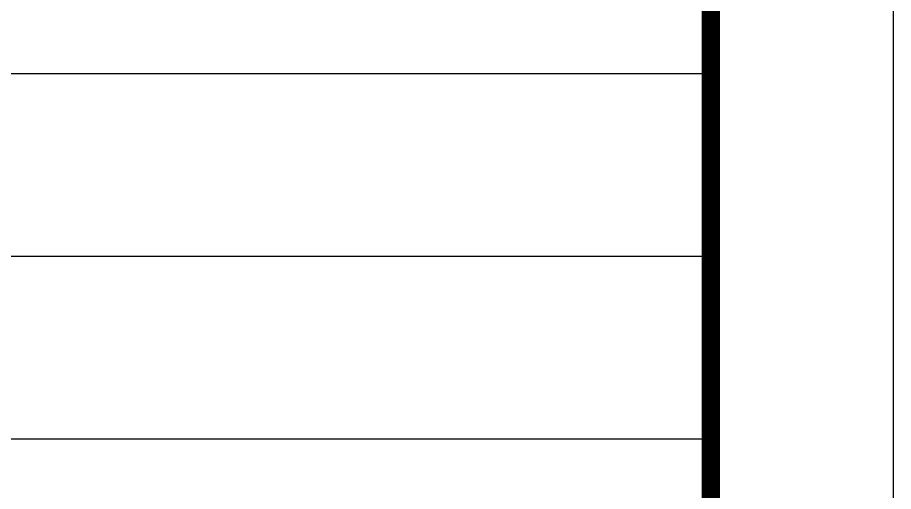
# Model space of a CAD drawing. Extents: x -446699 to 757189, y -606167 to -103070.
# Drawn here: x -375240 to -370445, y -283406 to -280809 of the extents above; entities that cross this region are included whole.
import ezdxf

# ---------------------------------------------------------------- set-up
doc = ezdxf.new("R2010")
doc.units = 0
doc.header["$LTSCALE"] = 1000
doc.header["$MEASUREMENT"] = 0
doc.layers.add('14', color=14, linetype='Continuous')
doc.layers.add('PUB_TITLE', color=4, linetype='Continuous')

# ---------------------------------------------------------------- blocks, each defined once
blk = doc.blocks.new('YHYHHRR')
at = {"layer": '14', "color": 14}
for p, q in [((256880.6, 475249.5), (266880.6, 475249.5)), ((256880.6, 474249.5), (266880.6, 474249.5)), ((256880.6, 473249.5), (266880.6, 473249.5))]:
    blk.add_line(p, q, dxfattribs=at)

msp = doc.modelspace()

# ---------------------------------------------------------------- linework, layer by layer
at = {"layer": 'PUB_TITLE'}
msp.add_lwpolyline([(-429845.3, -296516.5), (-370445.3, -296516.5), (-370445.3, -254516.5), (-429845.3, -254516.5)], close=True, dxfattribs=at)
at = {"layer": 'PUB_TITLE', "const_width": 100}
msp.add_lwpolyline([(-427345.3, -295516.5), (-371445.3, -295516.5), (-371445.3, -255516.5), (-427345.3, -255516.5)], close=True, dxfattribs=at)

# ---------------------------------------------------------------- block references
msp.add_blockref('YHYHHRR', (-638325.9, -756366))

doc.saveas('drawing.dxf')
